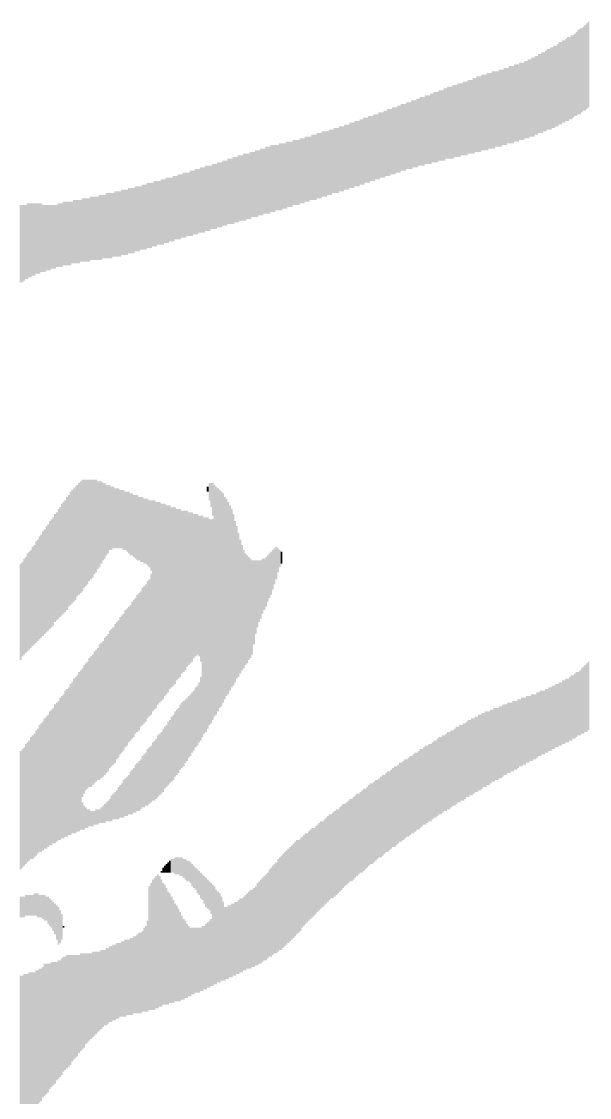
# Model space of a CAD drawing. Extents: x -15 to 99, y 4 to 73.
# Drawn here: x 75.308 to 76.99, y 11.189 to 14.374 of the extents above; entities that cross this region are included whole.
import ezdxf

# ---------------------------------------------------------------- set-up
doc = ezdxf.new("R2010")
doc.units = 0
doc.layers.add('112', color=253, linetype='CONTINUOUS')

# ---------------------------------------------------------------- blocks, each defined once
blk = doc.blocks.new('RECT')
blk.add_solid([(-0.5, -0.5), (0.5, -0.5), (-0.5, 0.5), (0.5, 0.5)])

msp = doc.modelspace()

# ---------------------------------------------------------------- block references
at = {"layer": '112', "yscale": 0.0051, "rotation": 90}
for p, xscale in [((76.9823, 14.2418), 0.254), ((76.9874, 14.2469), 0.254), ((76.9468, 14.2164), 0.2438), ((76.9518, 14.2189), 0.2489), ((76.9569, 14.224), 0.2489), ((76.962, 14.2265), 0.254), ((76.9671, 14.2291), 0.2489), ((76.9722, 14.2342), 0.2489), ((76.9772, 14.2367), 0.254), ((76.8858, 14.1808), 0.2438), ((76.8909, 14.1834), 0.2388), ((76.896, 14.1859), 0.2438), ((76.901, 14.191), 0.2438), ((76.9061, 14.191), 0.2438), ((76.9112, 14.1961), 0.2438), ((76.9163, 14.1961), 0.2438), ((76.9214, 14.2011), 0.2438), ((76.9264, 14.2037), 0.2489), ((76.9315, 14.2062), 0.2438), ((76.9366, 14.2088), 0.2489), ((76.9417, 14.2113), 0.2438), ((76.8299, 14.1554), 0.2337), ((76.835, 14.1554), 0.2337), ((76.8401, 14.1605), 0.2337), ((76.8452, 14.1605), 0.2337), ((76.8502, 14.163), 0.2388), ((76.8553, 14.1656), 0.2337), ((76.8604, 14.1681), 0.2388), ((76.8655, 14.1732), 0.2388), ((76.8706, 14.1732), 0.2388), ((76.8756, 14.1757), 0.2438), ((76.8807, 14.1783), 0.2388), ((76.7537, 14.1275), 0.2286), ((76.7588, 14.1275), 0.2286), ((76.7639, 14.1275), 0.2286), ((76.769, 14.1326), 0.2286), ((76.774, 14.1326), 0.2286), ((76.7791, 14.1326), 0.2286), ((76.7842, 14.1376), 0.2286), ((76.7893, 14.1376), 0.2286), ((76.7944, 14.1376), 0.2286), ((76.7994, 14.1427), 0.2286), ((76.8045, 14.1427), 0.2286), ((76.8096, 14.1453), 0.2337), ((76.8147, 14.1478), 0.2286), ((76.8198, 14.1503), 0.2337), ((76.8248, 14.1503), 0.2337), ((76.647, 14.0945), 0.2235), ((76.6572, 14.0995), 0.2235), ((76.6623, 14.0995), 0.2235), ((76.6674, 14.0995), 0.2235), ((76.6724, 14.1046), 0.2235), ((76.6775, 14.1046), 0.2235), ((76.6826, 14.1046), 0.2235), ((76.6877, 14.1072), 0.2286), ((76.6928, 14.1097), 0.2235), ((76.6978, 14.1097), 0.2235), ((76.7029, 14.1122), 0.2286), ((76.708, 14.1122), 0.2286), ((76.7131, 14.1148), 0.2235), ((76.7182, 14.1148), 0.2235), ((76.7232, 14.1173), 0.2286), ((76.7283, 14.1173), 0.2286), ((76.7334, 14.1199), 0.2235), ((76.7385, 14.1224), 0.2286), ((76.7436, 14.1224), 0.2286), ((76.7486, 14.1249), 0.2235), ((76.5607, 14.0691), 0.2134), ((76.5658, 14.0716), 0.2083), ((76.5708, 14.0741), 0.2134), ((76.5759, 14.0741), 0.2134), ((76.581, 14.0741), 0.2134), ((76.5861, 14.0767), 0.2184), ((76.5912, 14.0792), 0.2134), ((76.5962, 14.0792), 0.2134), ((76.6013, 14.0818), 0.2184), ((76.6064, 14.0818), 0.2184), ((76.6115, 14.0843), 0.2134), ((76.6166, 14.0868), 0.2184), ((76.6216, 14.0868), 0.2184), ((76.6267, 14.0868), 0.2184), ((76.6318, 14.0919), 0.2184), ((76.6369, 14.0919), 0.2184), ((76.642, 14.0919), 0.2184), ((76.6521, 14.097), 0.2184), ((76.4794, 14.0437), 0.2032), ((76.4845, 14.0462), 0.1981), ((76.4896, 14.0487), 0.2032), ((76.4946, 14.0487), 0.2032), ((76.4997, 14.0487), 0.2032), ((76.5048, 14.0538), 0.2032), ((76.5099, 14.0538), 0.2032), ((76.515, 14.0538), 0.2032), ((76.52, 14.0564), 0.2083), ((76.5251, 14.0589), 0.2032), ((76.5302, 14.0614), 0.2083), ((76.5353, 14.0614), 0.2083), ((76.5404, 14.0614), 0.2083), ((76.5454, 14.0665), 0.2083), ((76.5505, 14.0665), 0.2083), ((76.5556, 14.0665), 0.2083), ((76.393, 14.0157), 0.1981), ((76.3981, 14.0157), 0.1981), ((76.4032, 14.0183), 0.193), ((76.4083, 14.0208), 0.1981), ((76.4134, 14.0208), 0.1981), ((76.4184, 14.0233), 0.193), ((76.4235, 14.0259), 0.1981), ((76.4286, 14.0259), 0.1981), ((76.4337, 14.031), 0.1981), ((76.4388, 14.031), 0.1981), ((76.4438, 14.031), 0.1981), ((76.4489, 14.036), 0.1981), ((76.454, 14.036), 0.1981), ((76.4591, 14.036), 0.1981), ((76.4642, 14.0386), 0.2032), ((76.4692, 14.0411), 0.1981), ((76.4743, 14.0411), 0.1981), ((76.2965, 13.9827), 0.193), ((76.3016, 13.9827), 0.193), ((76.3067, 13.9827), 0.193), ((76.3118, 13.9878), 0.193), ((76.3168, 13.9878), 0.193), ((76.3219, 13.9903), 0.1981), ((76.327, 13.9929), 0.193), ((76.3321, 13.9929), 0.193), ((76.3372, 13.9954), 0.1981), ((76.3422, 13.9979), 0.193), ((76.3473, 13.9979), 0.193), ((76.3524, 14.0005), 0.1981), ((76.3575, 14.003), 0.193), ((76.3626, 14.003), 0.193), ((76.3676, 14.0056), 0.1981), ((76.3727, 14.0081), 0.193), ((76.3778, 14.0081), 0.193), ((76.3829, 14.0106), 0.1981), ((76.388, 14.0132), 0.193), ((76.2, 13.9522), 0.193), ((76.2051, 13.9522), 0.193), ((76.2102, 13.9522), 0.193), ((76.2152, 13.9548), 0.188), ((76.2203, 13.9573), 0.193), ((76.2254, 13.9573), 0.193), ((76.2305, 13.9598), 0.188), ((76.2356, 13.9624), 0.193), ((76.2406, 13.9624), 0.193), ((76.2457, 13.9624), 0.193), ((76.2508, 13.9675), 0.193), ((76.2559, 13.9675), 0.193), ((76.261, 13.9675), 0.193), ((76.266, 13.9725), 0.193), ((76.2711, 13.9725), 0.193), ((76.2762, 13.9725), 0.193), ((76.2813, 13.9776), 0.193), ((76.2864, 13.9776), 0.193), ((76.2914, 13.9776), 0.193), ((76.0933, 13.9192), 0.1981), ((76.0984, 13.9217), 0.193), ((76.1035, 13.9217), 0.193), ((76.1086, 13.9217), 0.193), ((76.1136, 13.9268), 0.193), ((76.1187, 13.9268), 0.193), ((76.1238, 13.9268), 0.193), ((76.1289, 13.9268), 0.193), ((76.134, 13.9319), 0.193), ((76.139, 13.9319), 0.193), ((76.1441, 13.9319), 0.193), ((76.1492, 13.937), 0.193), ((76.1543, 13.937), 0.193), ((76.1594, 13.937), 0.193), ((76.1644, 13.9395), 0.188), ((76.1695, 13.9421), 0.193), ((76.1746, 13.9421), 0.193), ((76.1797, 13.9421), 0.193), ((76.1848, 13.9471), 0.193), ((76.1898, 13.9471), 0.193), ((76.1949, 13.9471), 0.193), ((75.9866, 13.8887), 0.1981), ((75.9917, 13.8913), 0.193), ((75.9968, 13.8913), 0.193), ((76.0019, 13.8938), 0.1981), ((76.007, 13.8938), 0.1981), ((76.012, 13.8963), 0.193), ((76.0171, 13.8989), 0.1981), ((76.0222, 13.8989), 0.1981), ((76.0273, 13.9014), 0.193), ((76.0324, 13.904), 0.1981), ((76.0374, 13.904), 0.1981), ((76.0425, 13.904), 0.1981), ((76.0476, 13.909), 0.1981), ((76.0527, 13.909), 0.1981), ((76.0578, 13.909), 0.1981), ((76.0628, 13.9116), 0.193), ((76.0679, 13.9116), 0.193), ((76.073, 13.9141), 0.1981), ((76.0781, 13.9141), 0.1981), ((76.0832, 13.9167), 0.193), ((76.0882, 13.9167), 0.193), ((75.8749, 13.8557), 0.193), ((75.88, 13.8557), 0.193), ((75.885, 13.8557), 0.193), ((75.8901, 13.8608), 0.193), ((75.8952, 13.8608), 0.193), ((75.9003, 13.8608), 0.193), ((75.9054, 13.8659), 0.193), ((75.9104, 13.8659), 0.193), ((75.9155, 13.8659), 0.193), ((75.9206, 13.8709), 0.193), ((75.9257, 13.8709), 0.193), ((75.9308, 13.8709), 0.193), ((75.9358, 13.8735), 0.1981), ((75.9409, 13.876), 0.193), ((75.946, 13.876), 0.193), ((75.9511, 13.8786), 0.1981), ((75.9562, 13.8811), 0.193), ((75.9612, 13.8811), 0.193), ((75.9663, 13.8836), 0.1981), ((75.9714, 13.8836), 0.1981), ((75.9765, 13.8862), 0.193), ((75.9816, 13.8862), 0.193), ((75.7733, 13.8252), 0.193), ((75.7784, 13.8252), 0.193), ((75.7834, 13.8278), 0.188), ((75.7885, 13.8303), 0.193), ((75.7936, 13.8303), 0.193), ((75.7987, 13.8328), 0.188), ((75.8038, 13.8328), 0.188), ((75.8088, 13.8354), 0.193), ((75.8139, 13.8354), 0.193), ((75.819, 13.8379), 0.188), ((75.8241, 13.8405), 0.193), ((75.8292, 13.8405), 0.193), ((75.8342, 13.843), 0.188), ((75.8393, 13.8455), 0.193), ((75.8444, 13.8455), 0.193), ((75.8495, 13.8455), 0.193), ((75.8546, 13.8506), 0.193), ((75.8596, 13.8506), 0.193), ((75.8647, 13.8506), 0.193), ((75.8698, 13.8532), 0.188), ((75.6666, 13.7947), 0.193), ((75.6717, 13.7947), 0.193), ((75.6768, 13.7947), 0.193), ((75.6818, 13.7998), 0.193), ((75.6869, 13.7998), 0.193), ((75.692, 13.7998), 0.193), ((75.6971, 13.8024), 0.188), ((75.7022, 13.8049), 0.193), ((75.7072, 13.8049), 0.193), ((75.7123, 13.8074), 0.188), ((75.7174, 13.8074), 0.188), ((75.7225, 13.81), 0.193), ((75.7276, 13.81), 0.193), ((75.7326, 13.8125), 0.188), ((75.7377, 13.8151), 0.193), ((75.7428, 13.8151), 0.193), ((75.7479, 13.8176), 0.188), ((75.753, 13.8176), 0.188), ((75.758, 13.8201), 0.193), ((75.7631, 13.8227), 0.188), ((75.7682, 13.8227), 0.188), ((75.5396, 13.7643), 0.193), ((75.5447, 13.7643), 0.193), ((75.5498, 13.7668), 0.188), ((75.5548, 13.7668), 0.188), ((75.5599, 13.7693), 0.193), ((75.565, 13.7693), 0.193), ((75.5701, 13.7693), 0.193), ((75.5752, 13.7693), 0.193), ((75.5802, 13.7719), 0.188), ((75.5853, 13.7744), 0.193), ((75.5904, 13.7744), 0.193), ((75.5955, 13.7744), 0.193), ((75.6006, 13.7744), 0.193), ((75.6056, 13.7795), 0.193), ((75.6107, 13.7795), 0.193), ((75.6158, 13.7795), 0.193), ((75.6209, 13.7795), 0.193), ((75.626, 13.7846), 0.193), ((75.631, 13.7846), 0.193), ((75.6361, 13.7846), 0.193), ((75.6412, 13.7846), 0.193), ((75.6463, 13.7897), 0.193), ((75.6514, 13.7897), 0.193), ((75.6564, 13.7897), 0.193), ((75.6615, 13.7922), 0.188), ((75.3059, 13.716), 0.2286), ((75.311, 13.716), 0.2286), ((75.3161, 13.7185), 0.2235), ((75.3212, 13.7211), 0.2184), ((75.3262, 13.7236), 0.2235), ((75.3313, 13.7262), 0.2184), ((75.3364, 13.7262), 0.2184), ((75.3415, 13.7287), 0.2134), ((75.3466, 13.7287), 0.2134), ((75.3516, 13.7312), 0.2083), ((75.3567, 13.7312), 0.2083), ((75.3618, 13.7312), 0.2083), ((75.3669, 13.7338), 0.2032), ((75.372, 13.7312), 0.1981), ((75.377, 13.7312), 0.1981), ((75.3821, 13.7338), 0.193), ((75.3872, 13.7338), 0.193), ((75.3923, 13.7338), 0.193), ((75.3974, 13.7363), 0.188), ((75.4024, 13.7363), 0.188), ((75.4075, 13.7363), 0.188), ((75.4126, 13.7389), 0.1829), ((75.4177, 13.7414), 0.188), ((75.4228, 13.7414), 0.188), ((75.4278, 13.7414), 0.188), ((75.4329, 13.7465), 0.188), ((75.438, 13.7465), 0.188), ((75.4431, 13.7465), 0.188), ((75.4482, 13.7465), 0.188), ((75.4532, 13.7465), 0.188), ((75.4583, 13.749), 0.1829), ((75.4634, 13.7516), 0.188), ((75.4685, 13.7516), 0.188), ((75.4736, 13.7516), 0.188), ((75.4786, 13.7516), 0.188), ((75.4837, 13.7541), 0.1829), ((75.4888, 13.7566), 0.188), ((75.4939, 13.7566), 0.188), ((75.499, 13.7566), 0.188), ((75.504, 13.7566), 0.188), ((75.5091, 13.7566), 0.188), ((75.5142, 13.7617), 0.188), ((75.5193, 13.7617), 0.188), ((75.5244, 13.7617), 0.188), ((75.5294, 13.7617), 0.188), ((75.5345, 13.7617), 0.188), ((75.4685, 12.8295), 0.3353), ((75.4736, 12.8372), 0.3302), ((75.4786, 12.8422), 0.3302), ((75.4837, 12.8473), 0.3302), ((75.4888, 12.8524), 0.3302), ((75.4939, 12.8575), 0.32), ((75.499, 12.86), 0.315), ((75.504, 12.8626), 0.3099), ((75.5091, 12.8676), 0.2997), ((75.5142, 12.8702), 0.2946), ((75.5193, 12.8727), 0.2896), ((75.5244, 12.8778), 0.2794), ((75.5294, 12.8803), 0.2743), ((75.5345, 12.8829), 0.2591), ((75.5396, 12.8854), 0.254), ((75.5447, 12.8905), 0.2438), ((75.5498, 12.893), 0.2286), ((75.5548, 12.8956), 0.2235), ((75.5599, 12.8981), 0.2083), ((75.565, 12.9007), 0.2032), ((75.5701, 12.9057), 0.193), ((75.5752, 12.9032), 0.188), ((75.5802, 12.9057), 0.1829), ((75.8596, 12.9896), 0.0152), ((75.8647, 12.9819), 0.0508), ((75.8698, 12.9718), 0.0711), ((75.8749, 12.9591), 0.0965), ((75.88, 12.6594), 0.6858), ((75.885, 12.6594), 0.6756), ((75.4431, 12.7991), 0.3353), ((75.4482, 12.8067), 0.3302), ((75.4532, 12.8143), 0.3353), ((75.4583, 12.8194), 0.3353), ((75.4634, 12.8245), 0.3353), ((75.5853, 12.9032), 0.1778), ((75.5904, 12.9032), 0.1778), ((75.5955, 12.9032), 0.1778), ((75.6006, 12.9007), 0.1727), ((75.6056, 12.9007), 0.1727), ((75.6107, 12.8981), 0.1778), ((75.6158, 12.8956), 0.1727), ((75.6209, 12.893), 0.1778), ((75.626, 12.8905), 0.1829), ((75.631, 12.8854), 0.1829), ((75.6361, 12.8854), 0.1829), ((75.6412, 12.8803), 0.1829), ((75.6463, 12.8778), 0.188), ((75.6514, 12.8753), 0.193), ((75.6564, 12.8727), 0.188), ((75.6615, 12.8702), 0.193), ((75.6666, 12.8702), 0.193), ((75.8901, 12.6619), 0.6604), ((75.8952, 12.6644), 0.6452), ((75.9003, 12.6644), 0.635), ((75.9054, 12.667), 0.6198), ((75.9104, 12.667), 0.5994), ((75.4228, 12.7737), 0.3251), ((75.4278, 12.7813), 0.3302), ((75.4329, 12.7864), 0.3302), ((75.438, 12.7914), 0.3302), ((75.6717, 12.8651), 0.193), ((75.6768, 12.8651), 0.193), ((75.6818, 12.8626), 0.1981), ((75.6869, 12.8575), 0.1981), ((75.692, 12.8524), 0.2083), ((75.6971, 12.6441), 0.6248), ((75.7022, 12.6467), 0.6198), ((75.7072, 12.6467), 0.6096), ((75.7123, 12.6517), 0.5994), ((75.7174, 12.6543), 0.5944), ((75.7225, 12.6543), 0.5842), ((75.7276, 12.6568), 0.5791), ((75.7326, 12.6619), 0.569), ((75.7377, 12.6619), 0.5588), ((75.7428, 12.6644), 0.5537), ((75.7479, 12.6695), 0.5436), ((75.753, 12.6695), 0.5334), ((75.758, 12.6721), 0.5283), ((75.7631, 12.6746), 0.5232), ((75.9155, 12.6695), 0.5842), ((75.9206, 12.667), 0.569), ((75.9257, 12.667), 0.5486), ((75.3974, 12.7406), 0.32), ((75.4024, 12.7457), 0.32), ((75.4075, 12.7559), 0.32), ((75.4126, 12.761), 0.32), ((75.4177, 12.7686), 0.3251), ((75.7682, 12.6771), 0.508), ((75.7733, 12.6797), 0.5029), ((75.7784, 12.6822), 0.4978), ((75.7834, 12.6848), 0.4826), ((75.7885, 12.6873), 0.4775), ((75.7936, 12.6898), 0.4724), ((75.7987, 12.6949), 0.4623), ((75.8038, 12.6949), 0.4521), ((75.8088, 12.6975), 0.447), ((75.8139, 12.7), 0.442), ((75.819, 12.7025), 0.4267), ((75.8241, 12.7051), 0.4216), ((75.8292, 12.7076), 0.4166), ((75.8342, 12.7025), 0.4166), ((75.8393, 12.6949), 0.4318), ((75.8444, 12.5832), 0.6553), ((75.8495, 12.5857), 0.6401), ((75.8546, 12.5882), 0.635), ((75.8596, 12.5933), 0.6248), ((75.8647, 12.5959), 0.6096), ((75.8698, 12.5984), 0.6045), ((75.8749, 12.6035), 0.5944), ((75.9308, 12.667), 0.5283), ((75.9358, 12.6619), 0.508), ((75.377, 12.7152), 0.3099), ((75.3821, 12.7229), 0.315), ((75.3872, 12.7279), 0.315), ((75.3923, 12.7356), 0.32), ((75.9409, 12.6568), 0.4775), ((75.946, 12.6543), 0.4521), ((75.3567, 12.6898), 0.2997), ((75.3618, 12.6975), 0.3048), ((75.3669, 12.7025), 0.3048), ((75.372, 12.7102), 0.3099), ((75.9511, 12.6467), 0.4267), ((75.9562, 12.6416), 0.3962), ((75.3364, 12.6644), 0.2896), ((75.3415, 12.6721), 0.2946), ((75.3466, 12.6771), 0.2946), ((75.3516, 12.6848), 0.2997), ((75.9612, 12.639), 0.3708), ((75.9663, 12.634), 0.3505), ((76.0527, 12.7508), 0.1168), ((76.0578, 12.761), 0.1067), ((76.0628, 12.7711), 0.0965), ((76.0679, 12.7787), 0.0711), ((76.073, 12.7838), 0.0508), ((75.311, 12.634), 0.2794), ((75.3161, 12.6416), 0.2845), ((75.3212, 12.6467), 0.2845), ((75.3262, 12.6543), 0.2896), ((75.3313, 12.6594), 0.2896), ((75.9714, 12.634), 0.3302), ((75.9765, 12.634), 0.32), ((75.9816, 12.6365), 0.3048), ((75.9866, 12.6365), 0.2946), ((75.9917, 12.639), 0.2794), ((75.9968, 12.6543), 0.2489), ((76.0019, 12.6695), 0.2184), ((76.007, 12.6797), 0.1981), ((76.012, 12.6873), 0.1829), ((76.0171, 12.6924), 0.1727), ((76.0222, 12.7025), 0.1626), ((76.0273, 12.7076), 0.1524), ((76.0324, 12.7152), 0.1473), ((76.0374, 12.7254), 0.1372), ((76.0425, 12.733), 0.1321), ((76.0476, 12.7406), 0.127), ((76.0781, 12.7864), 0.0356), ((75.3059, 12.6263), 0.2845), ((75.6818, 12.5146), 0.4064), ((75.6869, 12.5197), 0.4064), ((75.692, 12.5298), 0.4166), ((75.6564, 12.479), 0.4064), ((75.6615, 12.4866), 0.4013), ((75.6666, 12.4943), 0.4064), ((75.6717, 12.4993), 0.4064), ((75.6768, 12.5044), 0.4064), ((75.631, 12.446), 0.4013), ((75.6361, 12.4536), 0.4064), ((75.6412, 12.4587), 0.4064), ((75.6463, 12.4663), 0.4013), ((75.6514, 12.4739), 0.4064), ((75.6056, 12.413), 0.4064), ((75.6107, 12.4181), 0.4064), ((75.6158, 12.4282), 0.4064), ((75.6209, 12.4333), 0.4064), ((75.626, 12.4409), 0.4013), ((75.5853, 12.385), 0.4115), ((75.5904, 12.3927), 0.4064), ((75.5955, 12.3977), 0.4064), ((75.6006, 12.4079), 0.4064), ((75.5548, 12.3469), 0.4064), ((75.5599, 12.352), 0.4064), ((75.565, 12.3571), 0.4064), ((75.5701, 12.3673), 0.4064), ((75.5752, 12.3723), 0.4064), ((75.5802, 12.3774), 0.4064), ((75.5345, 12.3241), 0.3912), ((75.5396, 12.3292), 0.4013), ((75.5447, 12.3342), 0.4013), ((75.5498, 12.3393), 0.4013), ((75.5091, 12.2987), 0.381), ((75.5142, 12.3012), 0.3861), ((75.5193, 12.3063), 0.3861), ((75.5244, 12.3139), 0.3912), ((75.5294, 12.319), 0.3912), ((75.4888, 12.2682), 0.381), ((75.4939, 12.2784), 0.381), ((75.499, 12.286), 0.3759), ((75.504, 12.2911), 0.3759), ((76.9671, 12.3622), 0.193), ((76.9722, 12.3647), 0.1981), ((76.9772, 12.3698), 0.1981), ((76.9823, 12.3723), 0.2032), ((76.9874, 12.3774), 0.2032), ((75.4634, 12.1996), 0.4572), ((75.4685, 12.2022), 0.4623), ((75.4736, 12.2072), 0.4623), ((75.4786, 12.2123), 0.4724), ((75.4837, 12.2174), 0.4724), ((75.8393, 12.3393), 0.188), ((76.9112, 12.3292), 0.188), ((76.9163, 12.3292), 0.188), ((76.9214, 12.3342), 0.188), ((76.9264, 12.3342), 0.188), ((76.9315, 12.3393), 0.188), ((76.9366, 12.3419), 0.193), ((76.9417, 12.3444), 0.188), ((76.9468, 12.3469), 0.193), ((76.9518, 12.352), 0.193), ((76.9569, 12.3546), 0.188), ((76.962, 12.3571), 0.193), ((75.438, 12.1768), 0.4318), ((75.4431, 12.1793), 0.4369), ((75.4482, 12.1844), 0.4369), ((75.4532, 12.1895), 0.447), ((75.4583, 12.1945), 0.447), ((75.819, 12.3038), 0.1778), ((75.8241, 12.3139), 0.1778), ((75.8292, 12.319), 0.1778), ((75.8342, 12.3292), 0.1778), ((76.8452, 12.2961), 0.193), ((76.8502, 12.2987), 0.188), ((76.8553, 12.2987), 0.188), ((76.8604, 12.3038), 0.188), ((76.8655, 12.3038), 0.188), ((76.8706, 12.3088), 0.188), ((76.8756, 12.3088), 0.188), ((76.8807, 12.3139), 0.188), ((76.8858, 12.3139), 0.188), ((76.8909, 12.319), 0.188), ((76.896, 12.319), 0.188), ((76.901, 12.3241), 0.188), ((76.9061, 12.3241), 0.188), ((75.4177, 12.1564), 0.4115), ((75.4228, 12.1615), 0.4216), ((75.4278, 12.1666), 0.4216), ((75.4329, 12.1691), 0.4267), ((75.7885, 12.2657), 0.193), ((75.7936, 12.2733), 0.188), ((75.7987, 12.2784), 0.188), ((75.8038, 12.286), 0.1829), ((75.8088, 12.2911), 0.1829), ((75.8139, 12.2987), 0.1778), ((76.7639, 12.258), 0.2083), ((76.769, 12.2606), 0.2032), ((76.774, 12.2606), 0.2032), ((76.7791, 12.2657), 0.2032), ((76.7842, 12.2682), 0.1981), ((76.7893, 12.2707), 0.2032), ((76.7944, 12.2733), 0.1981), ((76.7994, 12.2733), 0.1981), ((76.8045, 12.2784), 0.1981), ((76.8096, 12.2784), 0.1981), ((76.8147, 12.2809), 0.193), ((76.8198, 12.2834), 0.1981), ((76.8248, 12.286), 0.193), ((76.8299, 12.286), 0.193), ((76.835, 12.2911), 0.193), ((76.8401, 12.2936), 0.188), ((75.3923, 12.1336), 0.3962), ((75.3974, 12.1361), 0.4013), ((75.4024, 12.1412), 0.4013), ((75.4075, 12.1463), 0.4115), ((75.4126, 12.1514), 0.4115), ((75.7631, 12.2352), 0.193), ((75.7682, 12.2403), 0.193), ((75.7733, 12.2453), 0.193), ((75.7784, 12.2555), 0.193), ((75.7834, 12.2606), 0.193), ((76.6826, 12.2199), 0.2235), ((76.6877, 12.2225), 0.2184), ((76.6928, 12.2225), 0.2184), ((76.6978, 12.2276), 0.2184), ((76.7029, 12.2301), 0.2134), ((76.708, 12.2326), 0.2184), ((76.7131, 12.2352), 0.2134), ((76.7182, 12.2352), 0.2134), ((76.7232, 12.2403), 0.2134), ((76.7283, 12.2403), 0.2134), ((76.7334, 12.2453), 0.2134), ((76.7385, 12.2479), 0.2083), ((76.7436, 12.2479), 0.2083), ((76.7486, 12.253), 0.2083), ((76.7537, 12.253), 0.2083), ((76.7588, 12.2555), 0.2032), ((75.3669, 12.1056), 0.381), ((75.372, 12.1107), 0.381), ((75.377, 12.1183), 0.3861), ((75.3821, 12.1209), 0.3912), ((75.3872, 12.126), 0.3912), ((75.7428, 12.2072), 0.188), ((75.7479, 12.2123), 0.188), ((75.753, 12.2199), 0.193), ((75.758, 12.225), 0.193), ((76.6166, 12.1818), 0.2286), ((76.6216, 12.1844), 0.2235), ((76.6267, 12.1895), 0.2235), ((76.6318, 12.192), 0.2286), ((76.6369, 12.1945), 0.2235), ((76.642, 12.1971), 0.2286), ((76.647, 12.1996), 0.2235), ((76.6521, 12.2047), 0.2235), ((76.6572, 12.2047), 0.2235), ((76.6623, 12.2098), 0.2235), ((76.6674, 12.2098), 0.2235), ((76.6724, 12.2149), 0.2235), ((76.6775, 12.2174), 0.2184), ((75.3466, 12.0828), 0.3658), ((75.3516, 12.0904), 0.3708), ((75.3567, 12.0955), 0.3708), ((75.3618, 12.1031), 0.3759), ((75.7174, 12.1742), 0.1829), ((75.7225, 12.1793), 0.1829), ((75.7276, 12.1869), 0.188), ((75.7326, 12.1945), 0.1829), ((75.7377, 12.1996), 0.1829), ((76.5658, 12.1514), 0.2286), ((76.5708, 12.1564), 0.2286), ((76.5759, 12.1564), 0.2286), ((76.581, 12.1615), 0.2286), ((76.5861, 12.1641), 0.2235), ((76.5912, 12.1666), 0.2286), ((76.5962, 12.1717), 0.2286), ((76.6013, 12.1742), 0.2235), ((76.6064, 12.1768), 0.2286), ((76.6115, 12.1793), 0.2235), ((75.3212, 12.0574), 0.3556), ((75.3262, 12.0625), 0.3556), ((75.3313, 12.0675), 0.3556), ((75.3364, 12.0752), 0.3607), ((75.3415, 12.0777), 0.3658), ((75.6971, 12.1539), 0.1727), ((75.7022, 12.1564), 0.1778), ((75.7072, 12.1615), 0.1778), ((75.7123, 12.1691), 0.1829), ((76.515, 12.1209), 0.2286), ((76.52, 12.1209), 0.2286), ((76.5251, 12.126), 0.2286), ((76.5302, 12.131), 0.2286), ((76.5353, 12.131), 0.2286), ((76.5404, 12.1361), 0.2286), ((76.5454, 12.1412), 0.2286), ((76.5505, 12.1412), 0.2286), ((76.5556, 12.1463), 0.2286), ((76.5607, 12.1488), 0.2235), ((75.3059, 12.0396), 0.3505), ((75.311, 12.0447), 0.3505), ((75.3161, 12.0498), 0.3505), ((75.6666, 12.1234), 0.1524), ((75.6717, 12.126), 0.1575), ((75.6768, 12.131), 0.1575), ((75.6818, 12.1361), 0.1676), ((75.6869, 12.1412), 0.1676), ((75.692, 12.1463), 0.1676), ((76.4591, 12.0828), 0.2337), ((76.4642, 12.0853), 0.2286), ((76.4692, 12.0879), 0.2337), ((76.4743, 12.0929), 0.2337), ((76.4794, 12.0955), 0.2286), ((76.4845, 12.098), 0.2337), ((76.4896, 12.1031), 0.2337), ((76.4946, 12.1056), 0.2286), ((76.4997, 12.1107), 0.2286), ((76.5048, 12.1133), 0.2337), ((76.5099, 12.1158), 0.2286), ((75.6463, 12.1031), 0.1422), ((75.6514, 12.1082), 0.1422), ((75.6564, 12.1107), 0.1473), ((75.6615, 12.1158), 0.1473), ((76.4134, 12.0498), 0.2388), ((76.4184, 12.0523), 0.2337), ((76.4235, 12.0574), 0.2337), ((76.4286, 12.0625), 0.2337), ((76.4337, 12.0625), 0.2337), ((76.4388, 12.0675), 0.2337), ((76.4438, 12.0726), 0.2337), ((76.4489, 12.0752), 0.2286), ((76.454, 12.0777), 0.2337), ((75.6209, 12.0802), 0.1168), ((75.626, 12.0853), 0.1168), ((75.631, 12.0904), 0.127), ((75.6361, 12.0929), 0.1321), ((75.6412, 12.098), 0.1321), ((76.3727, 12.0193), 0.2388), ((76.3778, 12.0244), 0.2388), ((76.3829, 12.0269), 0.2337), ((76.388, 12.032), 0.2337), ((76.393, 12.0345), 0.2388), ((76.3981, 12.0371), 0.2337), ((76.4032, 12.0421), 0.2337), ((76.4083, 12.0472), 0.2337), ((75.5955, 12.0599), 0.0965), ((75.6006, 12.065), 0.0965), ((75.6056, 12.0675), 0.1016), ((75.6107, 12.0726), 0.1118), ((75.6158, 12.0777), 0.1118), ((76.3321, 11.9888), 0.2388), ((76.3372, 11.9939), 0.2388), ((76.3422, 11.999), 0.2388), ((76.3473, 11.999), 0.2388), ((76.3524, 12.004), 0.2388), ((76.3575, 12.0091), 0.2388), ((76.3626, 12.0117), 0.2337), ((76.3676, 12.0167), 0.2337), ((75.5701, 12.0396), 0.066), ((75.5752, 12.0447), 0.0762), ((75.5802, 12.0498), 0.0762), ((75.5853, 12.0523), 0.0813), ((75.5904, 12.0548), 0.0864), ((76.2813, 11.9507), 0.2438), ((76.2864, 11.9507), 0.2438), ((76.2914, 11.9558), 0.2438), ((76.2965, 11.9609), 0.2438), ((76.3016, 11.9659), 0.2438), ((76.3067, 11.9685), 0.2388), ((76.3118, 11.9736), 0.2388), ((76.3168, 11.9761), 0.2438), ((76.3219, 11.9812), 0.2438), ((76.327, 11.9837), 0.2388), ((75.4888, 12.0218), 0.0813), ((75.4939, 12.0167), 0.0711), ((75.499, 12.0167), 0.061), ((75.504, 12.0142), 0.0559), ((75.5091, 12.0167), 0.0508), ((75.5294, 12.0193), 0.0457), ((75.5345, 12.0193), 0.0457), ((75.5396, 12.0218), 0.0406), ((75.5447, 12.0244), 0.0457), ((75.5498, 12.0269), 0.0508), ((75.5548, 12.0294), 0.0559), ((75.5599, 12.0345), 0.0559), ((75.565, 12.0371), 0.061), ((76.2406, 11.9151), 0.254), ((76.2457, 11.9177), 0.2489), ((76.2508, 11.9228), 0.2489), ((76.2559, 11.9278), 0.2489), ((76.261, 11.9329), 0.2489), ((76.266, 11.9355), 0.2438), ((76.2711, 11.9405), 0.2438), ((76.2762, 11.9456), 0.2438), ((75.5142, 12.0142), 0.0457), ((75.5193, 12.0142), 0.0457), ((75.5244, 12.0167), 0.0406), ((76.2051, 11.8847), 0.254), ((76.2102, 11.8897), 0.254), ((76.2152, 11.8948), 0.254), ((76.2203, 11.8999), 0.254), ((76.2254, 11.9024), 0.2489), ((76.2305, 11.905), 0.254), ((76.2356, 11.9101), 0.254), ((76.1644, 11.8491), 0.2642), ((76.1695, 11.8542), 0.2642), ((76.1746, 11.8567), 0.2591), ((76.1797, 11.8618), 0.2591), ((76.1848, 11.8669), 0.2591), ((76.1898, 11.872), 0.2591), ((76.1949, 11.877), 0.2591), ((76.2, 11.8796), 0.254), ((76.1187, 11.8059), 0.2794), ((76.1238, 11.811), 0.2794), ((76.1289, 11.8135), 0.2743), ((76.134, 11.8186), 0.2743), ((76.139, 11.8262), 0.2692), ((76.1441, 11.8313), 0.2692), ((76.1492, 11.8364), 0.2692), ((76.1543, 11.8389), 0.2642), ((76.1594, 11.844), 0.2642), ((76.0882, 11.7754), 0.2794), ((76.0933, 11.7805), 0.2794), ((76.0984, 11.7856), 0.2794), ((76.1035, 11.7907), 0.2794), ((76.1086, 11.7958), 0.2794), ((76.1136, 11.8008), 0.2794), ((75.7428, 11.8694), 0.0305), ((75.7479, 11.872), 0.0356), ((75.753, 11.8745), 0.0406), ((75.758, 11.8745), 0.0406), ((75.7631, 11.8745), 0.0508), ((75.7682, 11.8745), 0.0508), ((75.7733, 11.8745), 0.0508), ((75.7784, 11.872), 0.0559), ((75.7834, 11.872), 0.0559), ((75.7885, 11.8669), 0.0559), ((75.7936, 11.8643), 0.061), ((75.7987, 11.8593), 0.061), ((75.8038, 11.8593), 0.061), ((75.8088, 11.8542), 0.061), ((76.0628, 11.75), 0.2692), ((76.0679, 11.7577), 0.2743), ((76.073, 11.7627), 0.2743), ((76.0781, 11.7653), 0.2794), ((76.0832, 11.7704), 0.2794), ((75.7225, 11.8567), 0.0051), ((75.7276, 11.8618), 0.0152), ((75.7326, 11.8643), 0.0203), ((75.7377, 11.8669), 0.0254), ((75.8139, 11.8466), 0.066), ((75.819, 11.8415), 0.066), ((75.8241, 11.8364), 0.066), ((75.8292, 11.8288), 0.0711), ((75.8342, 11.8237), 0.0711), ((75.8393, 11.8161), 0.0762), ((76.0374, 11.7272), 0.254), ((76.0425, 11.7348), 0.2591), ((76.0476, 11.7373), 0.2642), ((76.0527, 11.7424), 0.2642), ((76.0578, 11.7475), 0.2642), ((75.692, 11.6357), 0.3759), ((75.6971, 11.6408), 0.3861), ((75.7022, 11.6434), 0.3912), ((75.7072, 11.6484), 0.3912), ((75.7123, 11.651), 0.3962), ((75.7174, 11.651), 0.3861), ((75.7225, 11.6459), 0.3759), ((75.7276, 11.6434), 0.3607), ((75.7326, 11.6408), 0.3556), ((75.8444, 11.811), 0.0762), ((75.8495, 11.8034), 0.0813), ((75.8546, 11.7958), 0.0864), ((75.8596, 11.7907), 0.0864), ((75.8647, 11.7856), 0.0864), ((75.8698, 11.778), 0.0914), ((75.8749, 11.6688), 0.2997), ((76.007, 11.7018), 0.2438), ((76.012, 11.7069), 0.2438), ((76.0171, 11.7094), 0.2489), ((76.0222, 11.7145), 0.2489), ((76.0273, 11.7196), 0.2489), ((76.0324, 11.7221), 0.254), ((75.3212, 11.7577), 0.061), ((75.3262, 11.7577), 0.061), ((75.3313, 11.7577), 0.061), ((75.3364, 11.7577), 0.061), ((75.3415, 11.7577), 0.061), ((75.3466, 11.7602), 0.066), ((75.3516, 11.7602), 0.066), ((75.3567, 11.7577), 0.0711), ((75.3618, 11.7551), 0.066), ((75.3669, 11.7551), 0.066), ((75.372, 11.7526), 0.0711), ((75.377, 11.75), 0.0762), ((75.6869, 11.6307), 0.3658), ((75.7377, 11.6357), 0.3454), ((75.7428, 11.6307), 0.3353), ((75.7479, 11.6307), 0.3251), ((75.88, 11.6688), 0.2896), ((75.885, 11.6637), 0.2794), ((75.8901, 11.6637), 0.2692), ((75.8952, 11.6611), 0.2642), ((75.9714, 11.6764), 0.2235), ((75.9765, 11.6815), 0.2235), ((75.9816, 11.684), 0.2286), ((75.9866, 11.6865), 0.2337), ((75.9917, 11.6891), 0.2286), ((75.9968, 11.6916), 0.2337), ((76.0019, 11.6967), 0.2337), ((75.3059, 11.7526), 0.061), ((75.311, 11.7526), 0.061), ((75.3161, 11.7526), 0.061), ((75.3821, 11.7475), 0.0711), ((75.3872, 11.7424), 0.0813), ((75.3923, 11.7373), 0.0813), ((75.3974, 11.7323), 0.0813), ((75.4024, 11.7246), 0.0864), ((75.4075, 11.717), 0.0914), ((75.4126, 11.7069), 0.1016), ((75.753, 11.6256), 0.315), ((75.758, 11.6205), 0.3048), ((75.7631, 11.618), 0.2896), ((75.7682, 11.6154), 0.2845), ((75.9003, 11.6586), 0.2489), ((75.9054, 11.651), 0.2337), ((75.9206, 11.6484), 0.2184), ((75.9257, 11.651), 0.2134), ((75.9308, 11.6535), 0.2184), ((75.9358, 11.6561), 0.2134), ((75.9409, 11.6586), 0.2184), ((75.946, 11.6611), 0.2134), ((75.9511, 11.6637), 0.2184), ((75.9562, 11.6688), 0.2184), ((75.9612, 11.6688), 0.2184), ((75.9663, 11.6738), 0.2184), ((75.4177, 11.6967), 0.1118), ((75.4228, 11.6942), 0.0965), ((75.4278, 11.6942), 0.0762), ((75.7733, 11.6103), 0.2743), ((75.7784, 11.6053), 0.2642), ((75.7834, 11.6027), 0.2489), ((75.9104, 11.6434), 0.2184), ((75.9155, 11.6459), 0.2134), ((75.4329, 11.6942), 0.0051), ((75.6717, 11.5672), 0.2489), ((75.6768, 11.5697), 0.254), ((75.6818, 11.5773), 0.2692), ((75.7885, 11.5976), 0.2388), ((75.7936, 11.5976), 0.2286), ((75.7987, 11.5926), 0.2184), ((75.8038, 11.5926), 0.2083), ((75.8088, 11.59), 0.2032), ((75.8139, 11.5926), 0.1981), ((75.819, 11.5926), 0.1981), ((75.8241, 11.5951), 0.193), ((75.8292, 11.5951), 0.193), ((75.8342, 11.5951), 0.193), ((75.8393, 11.5976), 0.188), ((75.8444, 11.6002), 0.193), ((75.8495, 11.6027), 0.188), ((75.8546, 11.6053), 0.193), ((75.8596, 11.6103), 0.193), ((75.8647, 11.6129), 0.1981), ((75.8698, 11.618), 0.1981), ((75.631, 11.5468), 0.2286), ((75.6361, 11.5468), 0.2286), ((75.6412, 11.5519), 0.2286), ((75.6463, 11.5519), 0.2286), ((75.6514, 11.5545), 0.2337), ((75.6564, 11.557), 0.2388), ((75.6615, 11.557), 0.2388), ((75.6666, 11.5621), 0.2388), ((75.5599, 11.5164), 0.2286), ((75.565, 11.5189), 0.2235), ((75.5701, 11.524), 0.2235), ((75.5752, 11.524), 0.2235), ((75.5802, 11.5291), 0.2235), ((75.5853, 11.5291), 0.2235), ((75.5904, 11.5341), 0.2235), ((75.5955, 11.5341), 0.2235), ((75.6006, 11.5367), 0.2184), ((75.6056, 11.5392), 0.2235), ((75.6107, 11.5392), 0.2235), ((75.6158, 11.5418), 0.2286), ((75.6209, 11.5443), 0.2235), ((75.626, 11.5443), 0.2235), ((75.4177, 11.4198), 0.3505), ((75.4228, 11.4224), 0.3454), ((75.4278, 11.4275), 0.3454), ((75.4329, 11.4351), 0.3404), ((75.438, 11.4376), 0.3353), ((75.4431, 11.4427), 0.3353), ((75.4482, 11.4452), 0.3302), ((75.4532, 11.4478), 0.3251), ((75.4583, 11.4529), 0.315), ((75.4634, 11.4554), 0.3099), ((75.4685, 11.4579), 0.3048), ((75.4736, 11.4605), 0.2997), ((75.4786, 11.4656), 0.2896), ((75.4837, 11.4706), 0.2896), ((75.4888, 11.4732), 0.2845), ((75.4939, 11.4757), 0.2794), ((75.499, 11.4808), 0.2692), ((75.504, 11.4833), 0.2642), ((75.5091, 11.4859), 0.2591), ((75.5142, 11.4884), 0.254), ((75.5193, 11.4935), 0.254), ((75.5244, 11.496), 0.2489), ((75.5294, 11.4986), 0.2438), ((75.5345, 11.5011), 0.2388), ((75.5396, 11.5037), 0.2337), ((75.5447, 11.5087), 0.2337), ((75.5498, 11.5113), 0.2286), ((75.5548, 11.5138), 0.2235), ((75.3516, 11.364), 0.4013), ((75.3567, 11.3665), 0.3962), ((75.3618, 11.3716), 0.3962), ((75.3669, 11.3741), 0.3912), ((75.372, 11.3817), 0.3861), ((75.377, 11.3894), 0.3912), ((75.3821, 11.3919), 0.3861), ((75.3872, 11.3944), 0.381), ((75.3923, 11.3995), 0.3708), ((75.3974, 11.4046), 0.3708), ((75.4024, 11.4071), 0.3658), ((75.4075, 11.4097), 0.3607), ((75.4126, 11.4148), 0.3505), ((75.3059, 11.3284), 0.442), ((75.311, 11.3309), 0.4369), ((75.3161, 11.336), 0.4369), ((75.3212, 11.3386), 0.4318), ((75.3262, 11.3436), 0.4216), ((75.3313, 11.3487), 0.4216), ((75.3364, 11.3513), 0.4166), ((75.3415, 11.3538), 0.4115), ((75.3466, 11.3563), 0.4064)]:
    msp.add_blockref('RECT', p, dxfattribs=dict(at, xscale=xscale))

doc.saveas('drawing.dxf')
